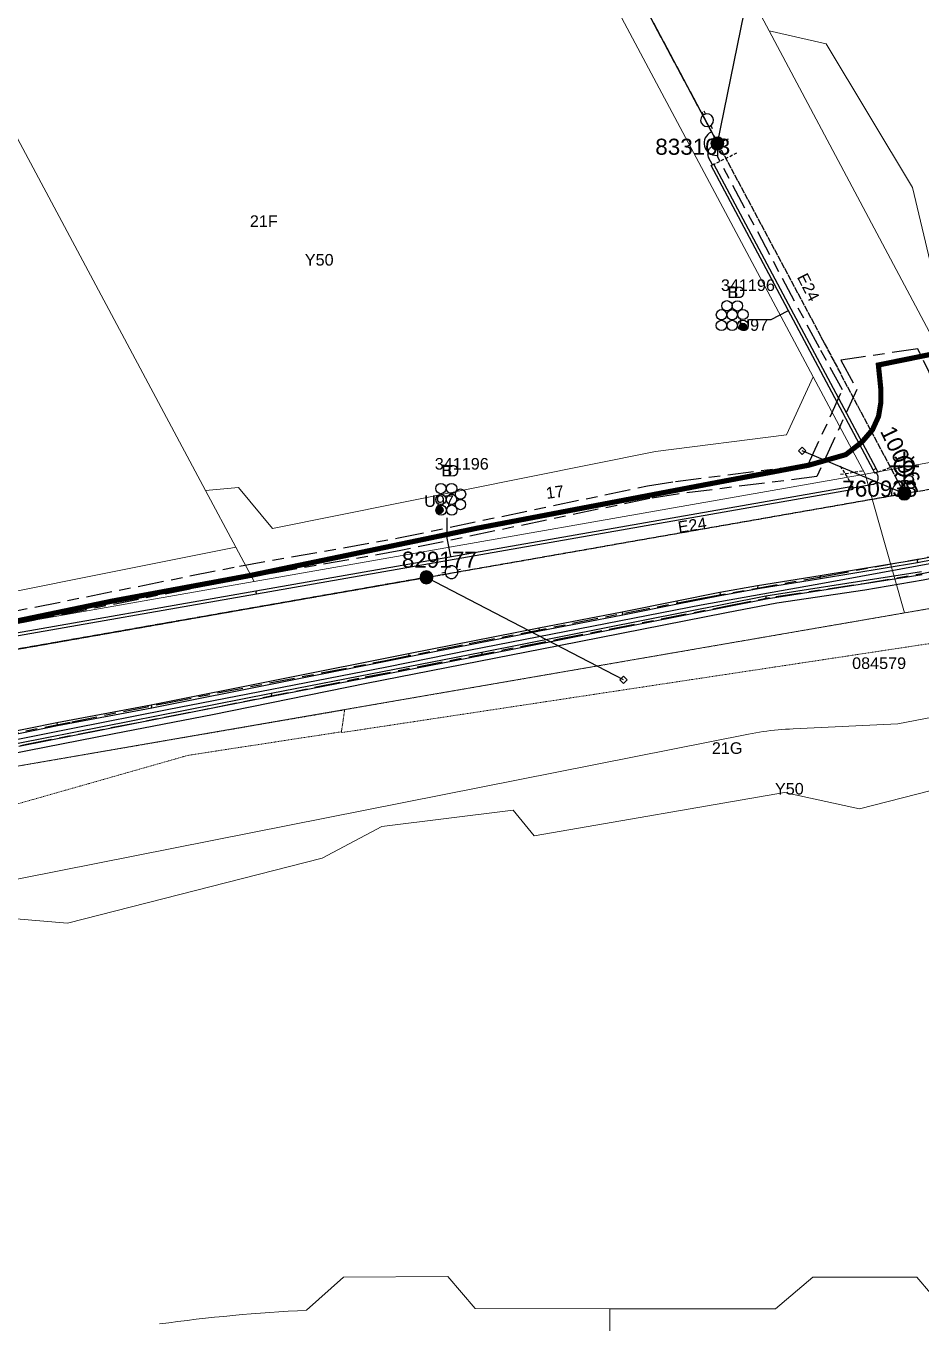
# Model space of a CAD drawing. Header units: metres. Extents: x 301589 to 305563, y 6268713 to 6270518.
# Drawn here: x 303727.4 to 303866.6, y 6269229.7 to 6269431.4 of the extents above; entities that cross this region are included whole.
import ezdxf
from ezdxf.enums import TextEntityAlignment as Align

# ---------------------------------------------------------------- set-up
doc = ezdxf.new("R2010")
doc.units = ezdxf.units.M
for name, pattern in [('Cable Exist OH', [1, 1, 0]), ('Cable Exist UG', [8.2, 4, -1.2, 1.8, -1.2]), ('DASHED', [0.75, 0.5, -0.25]), ('HIDDEN', [0.375, 0.25, -0.125]), ('HIDDEN2', [0.1875, 0.125, -0.0625])]:
    doc.linetypes.add(name, pattern=pattern)
doc.layers.get('0').update_dxf_attribs({"color": 6})
for name, color, linetype in [('_User Miscellaneous12', 7, 'Continuous'), ('Duct_SP_EXT', 7, 'Continuous'), ('Equip_SP_LV_EXT', 7, 'Continuous'), ('Equip_SP_SL_EXT', 7, 'Continuous'), ('Mains_HV_EXT', 1, 'Continuous'), ('Mains_LV_EXT', 5, 'Continuous'), ('Mains_SL_EXT', 3, 'Continuous'), ('Mains_TR_EXT', 6, 'Continuous'), ('Services_SP_EXT', 7, 'Continuous'), ('SupportsOH_SP_TR_HV_LV_SL_EXT', 7, 'Continuous'), ('Trench_SP_EXT', 7, 'Continuous')]:
    doc.layers.add(name, color=color, linetype=linetype)
for name, color, linetype, lineweight in [('Cadastre Land Parcels_SP_EXT', 7, 'Continuous', 5), ('Cadastre Other Property_SP_EXT', 9, 'HIDDEN', 5), ('Cadastre Roads_SP_EXT', 9, 'Continuous', 5)]:
    doc.layers.add(name, color=color, linetype=linetype, lineweight=lineweight)
doc.layers.add('UNKNOWN_FEATURES', color=1, linetype='DASHED', plot=False)
doc.styles.add('iecARIAL', font='arial.ttf', dxfattribs={"height": 2})
doc.styles.add('POLE_LABEL', font='arial.ttf')
doc.styles.get("Standard").update_dxf_attribs({"font": 'arial.ttf'})
doc.linetypes.add('Cable P UG', pattern='A,6,-0.5,["P",Standard,S=1.7,R=0,X=0.5,Y=-1],-2.9', length=9.4)

# ---------------------------------------------------------------- blocks, each defined once
blk = doc.blocks.new('DUCT_EXT')
blk.add_circle((0, 0.8), 0.8)
at = {"flags": 1}
blk.add_attdef('Z', (0, 0), '', height=0.2, dxfattribs=at)
at = {"flags": 9}
for tag, p in [('DUCT_CODE', (0, 0)), ('XSECT_TYPE', (0, -0.2)), ('STATE', (0, -0.6)), ('FB_REFERENCE', (0, -0.4)), ('NOTES', (0, -0.8))]:
    blk.add_attdef(tag, text='', height=0.2, dxfattribs=at).set_placement(p, align=Align.MIDDLE_LEFT)
blk = doc.blocks.new('LV_OH_LINKS_OPEN_EXT')
for p, q in [((-0.17, 4.97), (-0.17, 5.46)), ((0.17, 4.97), (0.17, 5.46)), ((-0.17, 3), (-0.17, 2.5)), ((0.17, 3), (0.17, 2.5))]:
    blk.add_line(p, q)
blk.add_lwpolyline([(0, 2.99, 1), (0, 4.98, 1)], format="xyb", close=True)
at = {"flags": 9}
for tag, p in [('ACTUAL_STATUS', (0, 0)), ('CONSTRUCTED_VOLTAGE', (0, -0.2)), ('OPERATING_VOLTAGE', (0, -0.6)), ('ORIENTATION', (0, -0.8)), ('OWNED_BY', (0, -1)), ('STATE', (0, -1.2)), ('SWITCH_TYPE', (0, -1.4)), ('NO_PHASES', (0, -0.4)), ('USAGE', (0, -1.6)), ('LEGEND', (0, -1.8)), ('NOTES', (0, -2))]:
    blk.add_attdef(tag, text='', height=0.2, dxfattribs=at).set_placement(p, align=Align.MIDDLE_LEFT)
at = {"flags": 1}
blk.add_attdef('Z', (0, 0), '', height=0.2, dxfattribs=at)
blk = doc.blocks.new('SL_LANTERN_EXT')
at = {"lineweight": 40}
for p, q in [((0, 1.97), (0, 6.47)), ((-2.25, 4.22), (2.25, 4.22)), ((-1.46, 5.68), (-1.06, 5.28)), ((1.46, 5.68), (1.06, 5.28)), ((-1.46, 2.76), (-1.06, 3.16)), ((0, 0), (0, 2.72)), ((1.46, 2.76), (1.06, 3.16))]:
    blk.add_line(p, q, dxfattribs=at)
blk.add_circle((0, 4.22), 1.5, dxfattribs=at)
at = {"style": 'iecARIAL', "flags": 8}
blk.add_attdef('ASSET_NUM', (1.5, 1.5), '', height=2.5, dxfattribs=at)
for tag, p, height, flags in [('OPERATING_VOLTAGE', (0.98, -1.65), 0.2, 9), ('ORIENTATION', (0.98, -1.85), 0.2, 9), ('OWNED_BY', (0.98, -2.05), 0.2, 9), ('CONSTRUCTED_VOLTAGE', (0.98, -0.65), 0.2, 9), ('CONTROL_TYPE', (0.98, -0.85), 0.2, 9), ('LANTERN_PURPOSE', (0.98, -1.05), 0.2, 9), ('LANTERN_TYPE', (0.98, -1.25), 0.2, 9), ('NO_PHASES', (0.98, -1.45), 0.2, 9), ('LNUMBER', (2.18, -3.25), 2.5, 8), ('STATE', (0.98, -2.25), 0.2, 9), ('USAGE', (0.98, -2.45), 0.2, 9), ('CEXIST', (0.98, -2.65), 0.2, 9), ('CNEW', (0.98, -2.85), 0.2, 9), ('CNUMBER', (0.98, -3.05), 0.2, 9), ('CREMOVE', (0.98, -3.25), 0.2, 9), ('CREPLACE', (0.98, -3.45), 0.2, 9), ('LKINGHEIGHT', (0.98, -3.65), 0.2, 9), ('LBRACKET', (0.98, -3.85), 0.2, 9), ('LBRACKETVOCAB', (0.98, -4.05), 0.2, 9), ('LCATEGORY', (0.98, -4.25), 0.2, 9), ('LCHARGE1', (0.98, -4.45), 0.2, 9), ('LCHARGE1PERCENT', (0.98, -4.65), 0.2, 9), ('LCHARGE2', (0.98, -4.85), 0.2, 9), ('LCHARGE2PERCENT', (0.98, -5.05), 0.2, 9), ('LCHARGE3', (0.98, -5.25), 0.2, 9), ('LCHARGE3PERCENT', (0.98, -5.45), 0.2, 9), ('LEXIST', (0.98, -5.65), 0.2, 9), ('LLAMP', (0.98, -5.85), 0.2, 9), ('LLAMPVOCAB', (0.98, -6.05), 0.2, 9), ('LMAST', (0.98, -6.25), 0.2, 9), ('LMASTVOCAB', (0.98, -6.45), 0.2, 9), ('LNEW', (0.98, -6.65), 0.2, 9), ('LANTNUMBER', (0.98, -6.85), 0.2, 9), ('LOUTREACH', (0.98, -7.25), 0.2, 9), ('LOUTREACHVOCAB', (0.98, -7.45), 0.2, 9), ('LRATECODE', (0.98, -7.65), 0.2, 9), ('LREMOVE', (0.98, -7.85), 0.2, 9), ('LREPLACE', (0.98, -8.05), 0.2, 9), ('LTYPE', (0.98, -8.25), 0.2, 9), ('STREETNAME', (0.98, -9.25), 0.2, 9), ('SUBURB', (0.98, -9.45), 0.2, 1), ('LTYPEVOCAB', (0.98, -8.45), 0.2, 9), ('LEGEND', (0.98, -8.65), 0.2, 9), ('LOCATION', (0.98, -8.85), 0.2, 9), ('NOTES', (0.98, -9.05), 0.2, 9)]:
    blk.add_attdef(tag, p, '', height=height, dxfattribs=dict(flags=flags))
blk = doc.blocks.new('CCP_EXT')
at = {"flags": 9}
for tag, p in [('STATE', (0, -1.8)), ('NOTES', (0, -2))]:
    blk.add_attdef(tag, text='', height=0.2, dxfattribs=at).set_placement(p, align=Align.MIDDLE_LEFT)
blk.add_wipeout([(0, 0.57), (0.57, 0), (0, -0.57), (-0.57, 0)])
blk.add_lwpolyline([(-0.57, 0), (0, 0.57), (0.57, 0), (0, -0.57), (-0.57, 0)])
at = {"flags": 1}
blk.add_attdef('Z', (0, 0), '', height=0.2, dxfattribs=at)
at = {"flags": 9}
for tag, p in [('CCP_TYPE', (0, 0)), ('CONSTRUCTED_VOLTAGE', (0, -0.2)), ('OPERATING_VOLTAGE', (0, -0.6)), ('ORIENTATION', (0, -0.8)), ('OWNED_BY', (0, -1)), ('NO_PHASES', (0, -0.4)), ('USAGE', (0, -1.2)), ('LEGEND', (0, -1.4)), ('LIFE_SUPPORT', (0, -1.6))]:
    blk.add_attdef(tag, text='', height=0.2, dxfattribs=at).set_placement(p, align=Align.MIDDLE_LEFT)
blk = doc.blocks.new('POLE_EXT')
blk.add_hatch(color=256).paths.add_polyline_path([(-1, 0, 1), (1, 0, 1)])
blk.add_lwpolyline([(-1, 0, 1), (1, 0, 1)], format="xyb", close=True)
for tag, height, flags, p in [('pNumber', 2.5, 8, (-17.84, 2.07)), ('OWNED_BY', 0.2, 9, (1.35, -0.4)), ('SPECIAL_USE', 0.2, 9, (1.35, -0.8)), ('STATE', 0.2, 9, (1.35, -1)), ('cLV', 0.2, 9, (1.35, -1.4)), ('hDepth', 0.2, 9, (1.35, -1.6)), ('hDia', 0.2, 9, (1.35, -1.8)), ('cHV', 0.2, 9, (1.35, -2)), ('PARENT', 0.2, 9, (1.35, -0.6)), ('USAGE', 0.2, 9, (1.35, -1.2)), ('cLinedev', 0.2, 9, (1.35, -3.4)), ('pExisting', 0.2, 9, (1.35, -3.8)), ('LBRACKET', 0.2, 9, (1.35, -2.2)), ('LExisting', 0.2, 9, (1.35, -2.4)), ('LANTNUMBER', 0.2, 9, (1.35, -2.6)), ('LOther', 0.2, 9, (1.35, -2.8)), ('LRemove', 0.2, 9, (1.35, -3)), ('LEGEND', 0.2, 9, (1.35, -3.2)), ('LOCATION', 0.2, 9, (1.35, -3.6)), ('PFNUMBER', 0.2, 9, (1.35, -4)), ('pFooting', 0.2, 9, (1.35, -4.4)), ('pNew', 0.2, 9, (1.35, -4.6)), ('pRelocate', 0.2, 9, (1.35, -5)), ('pRemove', 0.2, 9, (1.35, -5.2)), ('pReplace', 0.2, 9, (1.35, -5.4)), ('pStay', 0.2, 9, (1.35, -5.6)), ('pType', 0.2, 9, (1.35, -5.8)), ('cspan', 0.2, 9, (1.35, -6)), ('NEWPFNUMBER', 0.2, 9, (1.35, -4.2)), ('STREETNAME', 0.2, 9, (1.35, -6.2)), ('SUBURB', 0.2, 9, (1.35, -6.4)), ('OPERATED_BY', 0.2, 9, (1.36, -7.01)), ('NOTES', 0.2, 9, (1.35, -6.6)), ('MAINTAINED_BY', 0.2, 9, (1.36, -6.81))]:
    blk.add_attdef(tag, text='', height=height, dxfattribs=dict(flags=flags)).set_placement(p, align=Align.MIDDLE_LEFT)
at = {"style": 'POLE_LABEL'}
for tag, height, flags, p in [('ASSET_NUM', 2.5, 8, (2, 2)), ('STRUCTURE_PLANT_NUMBER', 0.2, 9, (1.35, 0.03)), ('STREET_CODE', 0.2, 9, (1.35, -0.2))]:
    blk.add_attdef(tag, text='', height=height, dxfattribs=dict(at, flags=flags)).set_placement(p, align=Align.MIDDLE_LEFT)
at = {"flags": 1}
blk.add_attdef('Z', (1.35, -7.33), '', height=0.2, dxfattribs=at)
blk = doc.blocks.new('CABLE_LARGE_EXT')
h = blk.add_hatch(color=256)
edge = h.paths.add_edge_path()
edge.add_arc((0, 0.55), 0.55, 0, 360)
blk.add_circle((0, 0.55), 0.55)
at = {"flags": 1}
blk.add_attdef('Z', (0, 0), '', height=0.2, dxfattribs=at)
at = {"flags": 9}
for tag, p in [('COND_CODE', (0, 0)), ('STATE', (0, -0.4)), ('XSECT_SIZE', (0, -0.6)), ('FB_REFERENCE', (0, -0.2)), ('NOTES', (0, -0.8))]:
    blk.add_attdef(tag, text='', height=0.2, dxfattribs=at).set_placement(p, align=Align.MIDDLE_LEFT)

msp = doc.modelspace()

# ---------------------------------------------------------------- linework, layer by layer
at = {"layer": '_User Miscellaneous12'}
for p, q in [((303833.946, 6269409.675), (303834.158, 6269409.787)), ((303834.37, 6269409.9), (303834.158, 6269409.787)), ((303859.158, 6269362.379), (303859.374, 6269362.484)), ((303859.422, 6269361.836), (303859.158, 6269362.379)), ((303859.158, 6269362.379), (303859.16, 6269362.375)), ((303859.16, 6269362.375), (303859.374, 6269362.484)), ((303859.588, 6269362.593), (303859.374, 6269362.484)), ((303859.59, 6269362.588), (303859.374, 6269362.484)), ((303859.422, 6269361.836), (303859.637, 6269361.941)), ((303859.59, 6269362.588), (303859.588, 6269362.593)), ((303859.853, 6269362.046), (303859.59, 6269362.588)), ((303859.853, 6269362.046), (303859.637, 6269361.941)), ((303763.198, 6269343.575), (303855.663, 6269359.813)), ((303763.281, 6269343.102), (303855.751, 6269359.341)), ((303855.663, 6269359.813), (303855.906, 6269359.861)), ((303855.663, 6269359.813), (303855.707, 6269359.577)), ((303855.751, 6269359.341), (303855.707, 6269359.577)), ((303855.751, 6269359.341), (303855.998, 6269359.389)), ((303855.906, 6269359.861), (303855.952, 6269359.625)), ((303855.998, 6269359.389), (303855.952, 6269359.625)), ((303873.192, 6269349.801), (303865.969, 6269348.385)), ((303873.286, 6269349.33), (303866.054, 6269347.912)), ((303865.969, 6269348.385), (303850.882, 6269345.906)), ((303866.054, 6269347.912), (303850.959, 6269345.432)), ((303865.969, 6269348.385), (303866.012, 6269348.149)), ((303866.054, 6269347.912), (303866.012, 6269348.149)), ((303850.882, 6269345.906), (303841.173, 6269344.347)), ((303850.959, 6269345.432), (303841.254, 6269343.873)), ((303866.661, 6269346.543), (303842.429, 6269342.717)), ((303866.744, 6269346.07), (303842.513, 6269342.244)), ((303850.882, 6269345.906), (303850.921, 6269345.669)), ((303850.959, 6269345.432), (303850.921, 6269345.669)), ((303650.772, 6269323.853), (303763.198, 6269343.575)), ((303650.855, 6269323.38), (303763.281, 6269343.102)), ((303763.198, 6269343.575), (303763.24, 6269343.339)), ((303763.281, 6269343.102), (303763.24, 6269343.339)), ((303842.429, 6269342.717), (303798.284, 6269334.001)), ((303835.288, 6269343.283), (303828.626, 6269341.936)), ((303835.378, 6269342.812), (303828.72, 6269341.466)), ((303841.173, 6269344.347), (303835.288, 6269343.283)), ((303835.288, 6269343.283), (303835.333, 6269343.047)), ((303835.378, 6269342.812), (303835.333, 6269343.047)), ((303841.254, 6269343.873), (303835.378, 6269342.812)), ((303841.173, 6269344.347), (303841.214, 6269344.11)), ((303841.254, 6269343.873), (303841.214, 6269344.11)), ((303842.429, 6269342.717), (303842.471, 6269342.48)), ((303842.513, 6269342.244), (303798.377, 6269333.53)), ((303828.626, 6269341.936), (303820.125, 6269340.236)), ((303828.72, 6269341.466), (303820.217, 6269339.765)), ((303828.626, 6269341.936), (303828.673, 6269341.701)), ((303828.72, 6269341.466), (303828.673, 6269341.701)), ((303842.513, 6269342.244), (303842.471, 6269342.48)), ((303820.125, 6269340.236), (303807.159, 6269337.756)), ((303820.217, 6269339.765), (303807.25, 6269337.285)), ((303820.125, 6269340.236), (303820.171, 6269340.001)), ((303820.217, 6269339.765), (303820.171, 6269340.001)), ((303807.159, 6269337.756), (303786.895, 6269333.789)), ((303807.25, 6269337.285), (303786.988, 6269333.318)), ((303807.159, 6269337.756), (303807.205, 6269337.521)), ((303807.25, 6269337.285), (303807.205, 6269337.521)), ((303786.895, 6269333.789), (303746.935, 6269325.782)), ((303786.988, 6269333.318), (303747.027, 6269325.311)), ((303798.284, 6269334.001), (303765.551, 6269327.625)), ((303798.377, 6269333.53), (303765.643, 6269327.154)), ((303786.895, 6269333.789), (303786.941, 6269333.553)), ((303786.988, 6269333.318), (303786.941, 6269333.553)), ((303798.284, 6269334.001), (303798.331, 6269333.766)), ((303798.377, 6269333.53), (303798.331, 6269333.766)), ((303765.551, 6269327.625), (303726.227, 6269319.831)), ((303765.643, 6269327.154), (303726.322, 6269319.36)), ((303765.551, 6269327.625), (303765.597, 6269327.389)), ((303765.643, 6269327.154), (303765.597, 6269327.389)), ((303746.935, 6269325.782), (303732.268, 6269323.019)), ((303747.027, 6269325.311), (303732.36, 6269322.548)), ((303746.935, 6269325.782), (303746.981, 6269325.547)), ((303747.027, 6269325.311), (303746.981, 6269325.547)), ((303732.268, 6269323.019), (303696.342, 6269315.791)), ((303732.36, 6269322.548), (303696.443, 6269315.322)), ((303732.268, 6269323.019), (303732.314, 6269322.784)), ((303732.36, 6269322.548), (303732.314, 6269322.784))]:
    msp.add_line(p, q, dxfattribs=at)
at = {"layer": 'Cadastre Land Parcels_SP_EXT', "linetype": 'Continuous'}
for points in [[(303972.248, 6269395.22), (303969.214, 6269400.962), (303941.511, 6269453.401), (303884.7, 6269560.94), (303797.871, 6269515.445), (303838.04, 6269439.918), (303842.974, 6269430.64), (303851.809, 6269428.596), (303865.256, 6269406.256), (303867.997, 6269394.704), (303876.848, 6269380.177), (303880.245, 6269379.963), (303915.018, 6269390.134), (303918.334, 6269382.81), (303936.491, 6269388.201), (303972.248, 6269395.22)], [(303825.298, 6269365.231), (303845.664, 6269367.798), (303849.804, 6269376.824), (303757.687, 6269549.627), (303676.484, 6269506.689), (303707.407, 6269448.863), (303755.375, 6269359.17), (303760.47, 6269359.632), (303765.768, 6269353.254), (303825.298, 6269365.231)], [(303760.083, 6269350.365), (303755.375, 6269359.17), (303707.407, 6269448.863), (303676.484, 6269506.689), (303579.812, 6269455.527), (303584.72, 6269446.485), (303647.248, 6269331.316), (303648.996, 6269328.098), (303760.083, 6269350.365)], [(303876.848, 6269380.177), (303867.997, 6269394.704), (303865.256, 6269406.256), (303851.809, 6269428.596), (303842.974, 6269430.64), (303877.722, 6269365.305), (303943.754, 6269376.165), (303979.357, 6269381.764), (303972.248, 6269395.22), (303936.491, 6269388.201), (303918.334, 6269382.81), (303915.018, 6269390.134), (303880.245, 6269379.963), (303876.848, 6269380.177)], [(303857.874, 6269361.684), (303849.804, 6269376.824), (303845.664, 6269367.798), (303825.298, 6269365.231), (303765.768, 6269353.254), (303760.47, 6269359.632), (303755.375, 6269359.17), (303760.083, 6269350.365), (303762.946, 6269345.013), (303857.874, 6269361.684)], [(303762.946, 6269345.013), (303760.083, 6269350.365), (303648.996, 6269328.098), (303650.52, 6269325.291), (303762.946, 6269345.013)]]:
    msp.add_lwpolyline(points, close=True, dxfattribs=at)
for points in [[(303886.34, 6269344.006), (303864.027, 6269340.151), (303776.982, 6269325.11), (303595.061, 6269293.627)], [(303871.03, 6269324.415), (303862.98, 6269322.907), (303846.692, 6269322.094), (303846.109, 6269322.069), (303845.527, 6269322.034), (303844.945, 6269321.992), (303844.364, 6269321.943), (303843.783, 6269321.886), (303843.204, 6269321.822), (303842.626, 6269321.75), (303842.048, 6269321.669), (303841.471, 6269321.583), (303840.896, 6269321.487), (303840.321, 6269321.384), (303839.748, 6269321.275), (303696.776, 6269292.917)], [(303696.776, 6269292.917), (303839.748, 6269321.275), (303840.321, 6269321.384), (303840.896, 6269321.487), (303841.471, 6269321.583), (303842.048, 6269321.669), (303842.626, 6269321.75), (303843.204, 6269321.822), (303843.783, 6269321.886), (303844.364, 6269321.943), (303844.945, 6269321.992), (303845.527, 6269322.034), (303846.109, 6269322.069), (303846.692, 6269322.094), (303862.98, 6269322.907), (303871.03, 6269324.415)], [(303714.237, 6269293.555), (303733.879, 6269291.907), (303773.492, 6269302.016), (303782.778, 6269306.932), (303803.171, 6269309.448), (303806.425, 6269305.464), (303845.37, 6269312.194), (303857.005, 6269309.661), (303881.302, 6269315.881)], [(303881.302, 6269315.881), (303857.005, 6269309.661), (303845.37, 6269312.194), (303806.425, 6269305.464), (303803.171, 6269309.448), (303782.778, 6269306.932), (303773.492, 6269302.016), (303733.879, 6269291.907), (303714.237, 6269293.555)], [(303818.202, 6269215.92), (303818.224, 6269231.938), (303818.224, 6269231.938), (303797.294, 6269231.967), (303793.038, 6269236.924), (303776.819, 6269236.83), (303771.067, 6269231.691), (303769.634, 6269231.619), (303768.202, 6269231.538), (303766.77, 6269231.45), (303765.339, 6269231.353), (303763.908, 6269231.249), (303762.478, 6269231.136), (303761.049, 6269231.016), (303759.621, 6269230.888), (303758.193, 6269230.752), (303756.766, 6269230.607), (303755.339, 6269230.456), (303753.913, 6269230.295), (303752.489, 6269230.127), (303751.066, 6269229.951), (303749.643, 6269229.767), (303748.221, 6269229.577)], [(303748.221, 6269229.577), (303749.643, 6269229.767), (303751.066, 6269229.951), (303752.489, 6269230.127), (303753.913, 6269230.295), (303755.339, 6269230.456), (303756.766, 6269230.607), (303758.193, 6269230.752), (303759.621, 6269230.888), (303761.049, 6269231.016), (303762.478, 6269231.136), (303763.908, 6269231.249), (303765.339, 6269231.353), (303766.77, 6269231.45), (303768.202, 6269231.538), (303769.634, 6269231.619), (303771.067, 6269231.691), (303776.819, 6269236.83), (303793.038, 6269236.924), (303797.294, 6269231.967), (303818.224, 6269231.938), (303843.979, 6269231.904), (303849.738, 6269236.846), (303865.937, 6269236.825), (303870.191, 6269231.867)], [(303910.353, 6269107.126), (303930.075, 6269236.683), (303921.896, 6269236.749), (303916.132, 6269231.805), (303870.191, 6269231.867), (303865.937, 6269236.825), (303865.937, 6269236.825), (303849.738, 6269236.846), (303843.979, 6269231.904), (303818.224, 6269231.938), (303818.202, 6269215.92)]]:
    msp.add_lwpolyline(points, dxfattribs=at)
at = {"layer": 'Cadastre Other Property_SP_EXT', "linetype": 'HIDDEN2'}
msp.add_lwpolyline([(303595.023, 6269293.707), (303591.83, 6269272.17), (303752.641, 6269317.984), (303776.489, 6269321.646), (303776.982, 6269325.059), (303595.023, 6269293.707)], close=True, dxfattribs=at)
at = {"layer": 'Duct_SP_EXT'}
for p, q in [((303833.946, 6269409.675), (303834.158, 6269409.787)), ((303834.37, 6269409.9), (303834.158, 6269409.787)), ((303859.158, 6269362.379), (303859.374, 6269362.484)), ((303859.422, 6269361.836), (303859.158, 6269362.379)), ((303859.158, 6269362.379), (303859.16, 6269362.375)), ((303859.16, 6269362.375), (303859.374, 6269362.484)), ((303859.588, 6269362.593), (303859.374, 6269362.484)), ((303859.59, 6269362.588), (303859.374, 6269362.484)), ((303859.422, 6269361.836), (303859.637, 6269361.941)), ((303859.59, 6269362.588), (303859.588, 6269362.593)), ((303859.853, 6269362.046), (303859.59, 6269362.588)), ((303859.853, 6269362.046), (303859.637, 6269361.941)), ((303763.198, 6269343.575), (303855.663, 6269359.813)), ((303763.281, 6269343.102), (303855.751, 6269359.341)), ((303855.663, 6269359.813), (303855.906, 6269359.861)), ((303855.663, 6269359.813), (303855.707, 6269359.577)), ((303855.751, 6269359.341), (303855.707, 6269359.577)), ((303855.751, 6269359.341), (303855.998, 6269359.389)), ((303855.906, 6269359.861), (303855.952, 6269359.625)), ((303855.998, 6269359.389), (303855.952, 6269359.625)), ((303873.192, 6269349.801), (303865.969, 6269348.385)), ((303873.286, 6269349.33), (303866.054, 6269347.912)), ((303865.969, 6269348.385), (303850.882, 6269345.906)), ((303866.054, 6269347.912), (303850.959, 6269345.432)), ((303865.969, 6269348.385), (303866.012, 6269348.149)), ((303866.054, 6269347.912), (303866.012, 6269348.149)), ((303850.882, 6269345.906), (303841.173, 6269344.347)), ((303850.959, 6269345.432), (303841.254, 6269343.873)), ((303866.661, 6269346.543), (303842.429, 6269342.717)), ((303866.744, 6269346.07), (303842.513, 6269342.244)), ((303850.882, 6269345.906), (303850.921, 6269345.669)), ((303850.959, 6269345.432), (303850.921, 6269345.669)), ((303650.772, 6269323.853), (303763.198, 6269343.575)), ((303650.855, 6269323.38), (303763.281, 6269343.102)), ((303763.198, 6269343.575), (303763.24, 6269343.339)), ((303763.281, 6269343.102), (303763.24, 6269343.339)), ((303842.429, 6269342.717), (303798.284, 6269334.001)), ((303835.288, 6269343.283), (303828.626, 6269341.936)), ((303835.378, 6269342.812), (303828.72, 6269341.466)), ((303841.173, 6269344.347), (303835.288, 6269343.283)), ((303835.288, 6269343.283), (303835.333, 6269343.047)), ((303835.378, 6269342.812), (303835.333, 6269343.047)), ((303841.254, 6269343.873), (303835.378, 6269342.812)), ((303841.173, 6269344.347), (303841.214, 6269344.11)), ((303841.254, 6269343.873), (303841.214, 6269344.11)), ((303842.429, 6269342.717), (303842.471, 6269342.48)), ((303842.513, 6269342.244), (303798.377, 6269333.53)), ((303828.626, 6269341.936), (303820.125, 6269340.236)), ((303828.72, 6269341.466), (303820.217, 6269339.765)), ((303828.626, 6269341.936), (303828.673, 6269341.701)), ((303828.72, 6269341.466), (303828.673, 6269341.701)), ((303842.513, 6269342.244), (303842.471, 6269342.48)), ((303820.125, 6269340.236), (303807.159, 6269337.756)), ((303820.217, 6269339.765), (303807.25, 6269337.285)), ((303820.125, 6269340.236), (303820.171, 6269340.001)), ((303820.217, 6269339.765), (303820.171, 6269340.001)), ((303807.159, 6269337.756), (303786.895, 6269333.789)), ((303807.25, 6269337.285), (303786.988, 6269333.318)), ((303807.159, 6269337.756), (303807.205, 6269337.521)), ((303807.25, 6269337.285), (303807.205, 6269337.521)), ((303786.895, 6269333.789), (303746.935, 6269325.782)), ((303786.988, 6269333.318), (303747.027, 6269325.311)), ((303798.284, 6269334.001), (303765.551, 6269327.625)), ((303798.377, 6269333.53), (303765.643, 6269327.154)), ((303786.895, 6269333.789), (303786.941, 6269333.553)), ((303786.988, 6269333.318), (303786.941, 6269333.553)), ((303798.284, 6269334.001), (303798.331, 6269333.766)), ((303798.377, 6269333.53), (303798.331, 6269333.766)), ((303765.551, 6269327.625), (303726.227, 6269319.831)), ((303765.643, 6269327.154), (303726.322, 6269319.36)), ((303765.551, 6269327.625), (303765.597, 6269327.389)), ((303765.643, 6269327.154), (303765.597, 6269327.389)), ((303746.935, 6269325.782), (303732.268, 6269323.019)), ((303747.027, 6269325.311), (303732.36, 6269322.548)), ((303746.935, 6269325.782), (303746.981, 6269325.547)), ((303747.027, 6269325.311), (303746.981, 6269325.547)), ((303732.268, 6269323.019), (303696.342, 6269315.791)), ((303732.36, 6269322.548), (303696.443, 6269315.322)), ((303732.268, 6269323.019), (303732.314, 6269322.784)), ((303732.36, 6269322.548), (303732.314, 6269322.784))]:
    msp.add_line(p, q, dxfattribs=at)
for points in [[(303839.832, 6269385.733), (303843.304, 6269385.733), (303845.889, 6269387.111)], [(303792.857, 6269354.915), (303792.857, 6269351.758), (303793.455, 6269348.879)]]:
    msp.add_lwpolyline(points, dxfattribs=at)
at = {"layer": 'Mains_HV_EXT', "linetype": 'Cable Exist OH'}
for points in [[(303834.988, 6269413.119), (303810.006, 6269459.978)], [(303863.998, 6269358.705), (303949.885, 6269373.088)]]:
    msp.add_lwpolyline(points, dxfattribs=at)
at = {"layer": 'Mains_HV_EXT', "linetype": 'Continuous'}
for points in [[(303833.956, 6269414.899, 0.8167891), (303834.837, 6269411.272)], [(303866.039, 6269359.047, 0.9815452), (303862.006, 6269358.355)]]:
    msp.add_lwpolyline(points, format="xyb", dxfattribs=at)
at = {"layer": 'Mains_LV_EXT', "linetype": 'Cable Exist OH'}
for points in [[(303809.991, 6269460.019), (303834.989, 6269413.126)], [(303863.998, 6269358.705), (303949.885, 6269373.088)], [(303789.7, 6269345.658), (303863.998, 6269358.705)], [(303789.7, 6269345.658), (303708.688, 6269331.441)]]:
    msp.add_lwpolyline(points, dxfattribs=at)
at = {"layer": 'Mains_LV_EXT', "linetype": 'Continuous'}
msp.add_lwpolyline([(303865.971, 6269359.036, 0.4551877), (303863.057, 6269360.47)], format="xyb", dxfattribs=at)
at = {"layer": 'Mains_SL_EXT', "linetype": 'Cable Exist OH'}
for points in [[(303863.998, 6269358.705), (303949.885, 6269373.088), (304039.466, 6269386.006)], [(303708.688, 6269331.441), (303789.7, 6269345.658), (303863.998, 6269358.705)]]:
    msp.add_lwpolyline(points, dxfattribs=at)
at = {"layer": 'Services_SP_EXT'}
msp.add_lwpolyline([(303834.922, 6269413.119), (303840.633, 6269441.108)], dxfattribs=at)
at = {"layer": 'Trench_SP_EXT', "linetype": 'Cable Exist UG'}
for points in [[(303834.158, 6269409.787), (303833.55, 6269410.964), (303833.55, 6269410.964, -0.4062171), (303834.049, 6269412.608), (303834.049, 6269412.608), (303834.989, 6269413.126)], [(303855.975, 6269359.587), (303859.107, 6269360.141), (303859.107, 6269360.141, 0.511025), (303859.817, 6269361.608), (303859.817, 6269361.608), (303859.637, 6269361.941)]]:
    msp.add_lwpolyline(points, format="xyb", dxfattribs=at)
at = {"layer": 'UNKNOWN_FEATURES'}
for points in [[(303834.922, 6269413.119), (303836.626, 6269413.862)], [(303834.158, 6269409.787), (303837.941, 6269411.67)], [(303854.021, 6269362.974), (303855.933, 6269359.886), (303856.013, 6269359.308)], [(303859.919, 6269362.057), (303862.608, 6269363.054)], [(303854.058, 6269361.683), (303857.5, 6269362.248)]]:
    msp.add_lwpolyline(points, dxfattribs=at)

# ---------------------------------------------------------------- block references
at = {"layer": 'Duct_SP_EXT'}
for name, p, rotation in [('DUCT_EXT', (303835.552, 6269385.701), 0.01517102426417696), ('DUCT_EXT', (303836.409, 6269387.091), 0.01517102426417696), ('DUCT_EXT', (303837.234, 6269385.693), 0.01517102426417696), ('DUCT_EXT', (303838.034, 6269387.075), 0.01517102426417696), ('DUCT_EXT', (303838.9, 6269385.735), 0.01517102426417696), ('DUCT_EXT', (303835.544, 6269384.035), 0.01517102426417696), ('DUCT_EXT', (303837.235, 6269384.035), 0.01517102426417696), ('DUCT_EXT', (303838.901, 6269384.061), 0.01517102426417696), ('CABLE_LARGE_EXT', (303838.901, 6269384.061), 359.934973383492), ('DUCT_EXT', (303791.146, 6269359.47), 270.0475878479008), ('DUCT_EXT', (303792.812, 6269359.464), 270.0475878479008), ('DUCT_EXT', (303794.203, 6269358.607), 270.0475878479008), ('DUCT_EXT', (303791.148, 6269357.779), 270.0475878479008), ('DUCT_EXT', (303791.174, 6269356.113), 270.0475878479008), ('DUCT_EXT', (303792.805, 6269357.781), 270.0475878479008), ('DUCT_EXT', (303792.848, 6269356.115), 270.0475878479008), ('DUCT_EXT', (303794.187, 6269356.982), 270.0475878479008), ('CABLE_LARGE_EXT', (303791.174, 6269356.113), 269.9673900137666)]:
    msp.add_blockref(name, p, dxfattribs=dict(at, rotation=rotation))
at = {"layer": 'Equip_SP_LV_EXT'}
for p, rotation in [((303834.989, 6269413.126), 24.77650104440946), ((303789.7, 6269345.658), 281.7597073651037)]:
    msp.add_blockref('LV_OH_LINKS_OPEN_EXT', p, dxfattribs=dict(at, rotation=rotation))
at = {"layer": 'Equip_SP_SL_EXT'}
ref = msp.add_blockref('SL_LANTERN_EXT', (303863.998, 6269358.705), dxfattribs=at)
ref.add_attrib('ASSET_NUM', '10096', dxfattribs={"layer": '0', "height": 2.5, "rotation": 295.68707, "style": 'iecARIAL'}).set_placement((303865.498, 6269360.205), align=Align.MIDDLE_RIGHT)
at = {"layer": 'SupportsOH_SP_TR_HV_LV_SL_EXT'}
ref = msp.add_blockref('POLE_EXT', (303834.922, 6269413.119), dxfattribs=at)
ref.add_attrib('ASSET_NUM', '833103', dxfattribs={"layer": '0', "height": 2.5, "style": 'POLE_LABEL'}).set_placement((303836.922, 6269413.869), align=Align.TOP_RIGHT)
ref = msp.add_blockref('POLE_EXT', (303863.998, 6269358.705), dxfattribs=at)
ref.add_attrib('ASSET_NUM', '760938', dxfattribs={"layer": '0', "height": 2.5, "rotation": 359.99618, "style": 'POLE_LABEL'}).set_placement((303865.998, 6269359.455), align=Align.MIDDLE_RIGHT)
ref = msp.add_blockref('POLE_EXT', (303789.7, 6269345.658), dxfattribs=at)
ref.add_attrib('ASSET_NUM', '829177', dxfattribs={"layer": '0', "height": 2.5, "style": 'POLE_LABEL'}).set_placement((303791.7, 6269346.408), align=Align.BOTTOM_CENTER)

# ---------------------------------------------------------------- texts
at = {"layer": 'Cadastre Other Property_SP_EXT'}
msp.add_text('084579', height=1.8, dxfattribs=at).set_placement((303855.868, 6269331.41))
at = {"layer": 'Defpoints'}
msp.add_text('17', height=1.8, rotation=7.36087, dxfattribs=at).set_placement((303808.39, 6269357.853))
at = {"layer": 'Duct_SP_EXT'}
for s, p in [('341196', (303835.475, 6269390.191)), ('B', (303836.495, 6269389.102)), ('D', (303837.433, 6269389.085)), ('U97', (303838.193, 6269384)), ('341196', (303790.992, 6269362.415)), ('B', (303792.03, 6269361.36)), ('D', (303792.968, 6269361.343)), ('U97', (303789.355, 6269356.617))]:
    msp.add_text(s, height=1.8, dxfattribs=at).set_placement(p)
at = {"layer": 'Mains_LV_EXT'}
for rotation, p in [(296.92522, (303847.257, 6269392.361)), (8.85313, (303828.94, 6269352.548))]:
    msp.add_text('E24', height=1.8, rotation=rotation, dxfattribs=at).set_placement(p)
at = {"layer": 'Mains_TR_EXT'}
for s, p in [('21F', (303762.253, 6269400.15)), ('21G', (303834.067, 6269318.213))]:
    msp.add_text(s, height=1.8, dxfattribs=at).set_placement(p)
for rotation, p in [(0.0234, (303770.795, 6269394.14)), (0.04124, (303843.874, 6269311.886))]:
    msp.add_text('Y50', height=1.8, rotation=rotation, dxfattribs=at).set_placement(p)

# ---------------------------------------------------------------- next in the draw order: block references
at = {"layer": 'Services_SP_EXT'}
for p in [(303848.09, 6269365.351), (303820.327, 6269329.7)]:
    msp.add_blockref('CCP_EXT', p, dxfattribs=at)

# ---------------------------------------------------------------- next in the draw order: block references
for p in [(303848.09, 6269365.351), (303820.327, 6269329.7)]:
    msp.add_blockref('CCP_EXT', p, dxfattribs=at)

# ---------------------------------------------------------------- next in the draw order: linework, layer by layer
at = {"layer": '_User Miscellaneous12'}
for p, q in [((303859.16, 6269362.375), (303833.946, 6269409.675)), ((303859.588, 6269362.593), (303834.37, 6269409.9))]:
    msp.add_line(p, q, dxfattribs=at)
at = {"layer": '_User Miscellaneous12', "const_width": 0.8}
msp.add_lwpolyline([(303720.218, 6269337.668), (303740.818, 6269341.963), (303762.431, 6269345.975), (303797.537, 6269353.297), (303835.475, 6269360.533), (303849.124, 6269363.099), (303854.885, 6269364.744), (303857.416, 6269366.726), (303859.039, 6269368.621), (303859.973, 6269370.682), (303860.323, 6269372.782), (303860.323, 6269374.998), (303859.95, 6269378.68), (303875.722, 6269381.881)], dxfattribs=at)
at = {"layer": 'Cadastre Other Property_SP_EXT', "linetype": 'HIDDEN2'}
msp.add_lwpolyline([(303948.041, 6269354.655), (303776.986, 6269325.089), (303776.47, 6269321.515), (303946.922, 6269347.329), (303948.041, 6269354.655)], close=True, dxfattribs=at)
at = {"layer": 'Cadastre Roads_SP_EXT', "linetype": 'Continuous'}
for points in [[(303866.161, 6269363.195), (303877.722, 6269365.305), (303842.974, 6269430.64), (303838.04, 6269439.918), (303797.871, 6269515.445), (303752.963, 6269599.886), (303706.071, 6269688.096), (303701.84, 6269696.055), (303684.936, 6269686.035), (303713.943, 6269631.646), (303757.687, 6269549.627), (303849.804, 6269376.824), (303857.874, 6269361.684), (303866.161, 6269363.195)], [(303864.027, 6269340.151), (303860.908, 6269351.066), (303857.874, 6269361.684), (303762.946, 6269345.013), (303650.52, 6269325.291), (303544.645, 6269306.716), (303533.372, 6269304.717), (303458.214, 6269252.122), (303464.005, 6269244.762), (303470.687, 6269236.269), (303503.638, 6269258.066), (303546.381, 6269280.561), (303595.062, 6269293.627), (303776.982, 6269325.11), (303864.027, 6269340.151)]]:
    msp.add_lwpolyline(points, close=True, dxfattribs=at)
at = {"layer": 'Duct_SP_EXT'}
for p, q in [((303859.16, 6269362.375), (303833.946, 6269409.675)), ((303859.588, 6269362.593), (303834.37, 6269409.9))]:
    msp.add_line(p, q, dxfattribs=at)
at = {"layer": 'Mains_HV_EXT', "linetype": 'Cable Exist UG'}
for points in [[(303570.363, 6269298.75), (303601.216, 6269310.04), (303618.359, 6269315.191), (303636.147, 6269319.726), (303650.981, 6269323.747), (303650.981, 6269323.747), (303667.417, 6269328.201), (303689.91, 6269333.239), (303698.81, 6269335.023), (303701.757, 6269335.614), (303704.698, 6269336.204), (303704.698, 6269336.204), (303760.661, 6269347.422), (303785.349, 6269351.784), (303824.062, 6269359.883), (303828.426, 6269360.586), (303828.426, 6269360.586), (303849.049, 6269363.185), (303854.376, 6269374.799), (303850.785, 6269381.36), (303850.785, 6269381.36), (303834.976, 6269411.017), (303834.922, 6269413.119)], [(304002.801, 6269394.697), (303975.806, 6269389.409), (303975.806, 6269389.409), (303954.309, 6269388.641), (303950.637, 6269387.966), (303947.05, 6269387.217), (303937.208, 6269385.285), (303919.169, 6269379.928), (303892.603, 6269373.205), (303881.706, 6269371.143), (303874.708, 6269371.956), (303868.741, 6269375.769), (303866.064, 6269381.197), (303866.064, 6269381.197), (303854.09, 6269379.429), (303856.612, 6269374.878), (303850.404, 6269361.34), (303828.71, 6269358.606), (303824.426, 6269357.916), (303785.728, 6269349.82), (303761.032, 6269345.456), (303705.091, 6269334.243)]]:
    msp.add_lwpolyline(points, dxfattribs=at)
at = {"layer": 'Mains_HV_EXT', "linetype": 'Cable P UG'}
for points in [[(303566.531, 6269274.557), (303591.996, 6269284.282), (303601.424, 6269287.706), (303632.473, 6269297.946), (303647.721, 6269302.591), (303673.449, 6269309.352), (303696.922, 6269314.751), (303706.451, 6269316.581), (303734.754, 6269322.223), (303749.372, 6269325.137), (303783.55, 6269331.766), (303796.526, 6269334.399), (303832.383, 6269341.401), (303851.558, 6269344.832), (303895.347, 6269352.866), (303907.797, 6269354.463), (303913.144, 6269355.362), (303943.478, 6269361.429), (303954.806, 6269363.639), (303995.235, 6269371.583), (304033.12, 6269379.01)], [(303710.722, 6269315.377), (303727.706, 6269318.737), (303741.15, 6269321.364), (303756.431, 6269324.359), (303780.388, 6269329.187), (303810.27, 6269335.054), (303836.365, 6269340.187), (303844.164, 6269341.711), (303857.841, 6269343.725), (303866.911, 6269345.258), (303879.15, 6269347.705), (303887.21, 6269349.354), (303893.468, 6269350.508), (303904.519, 6269351.913), (303913.11, 6269353.324), (303946.063, 6269359.927), (303961.769, 6269362.921), (303983.713, 6269367.322), (303992.327, 6269369.033), (304014.207, 6269373.311)]]:
    msp.add_lwpolyline(points, dxfattribs=at)
at = {"layer": 'Mains_HV_EXT', "linetype": 'Cable Exist OH'}
msp.add_lwpolyline([(303628.993, 6269317.461), (303863.998, 6269358.705)], dxfattribs=at)
at = {"layer": 'Mains_LV_EXT', "linetype": 'Cable Exist OH'}
msp.add_lwpolyline([(303834.989, 6269413.126), (303863.998, 6269358.705)], dxfattribs=at)
at = {"layer": 'Mains_TR_EXT', "linetype": 'Cable Exist UG'}
for points in [[(303566.168, 6269275.488), (303591.647, 6269285.22), (303601.096, 6269288.651), (303632.17, 6269298.899), (303647.449, 6269303.554), (303673.21, 6269310.323), (303696.715, 6269315.729), (303706.258, 6269317.563), (303734.559, 6269323.204), (303749.179, 6269326.118), (303783.355, 6269332.747), (303796.33, 6269335.379), (303832.199, 6269342.384), (303851.379, 6269345.816), (303895.193, 6269353.854), (303907.651, 6269355.453), (303912.963, 6269356.346), (303943.284, 6269362.41), (303954.614, 6269364.62), (303995.043, 6269372.565), (304032.933, 6269379.992)], [(303710.524, 6269316.357), (303727.513, 6269319.718), (303740.958, 6269322.346), (303756.236, 6269325.34), (303780.193, 6269330.168), (303810.077, 6269336.035), (303836.173, 6269341.169), (303843.995, 6269342.696), (303857.685, 6269344.713), (303866.729, 6269346.241), (303878.952, 6269348.686), (303887.019, 6269350.336), (303893.314, 6269351.497), (303904.375, 6269352.902), (303912.931, 6269354.308), (303945.871, 6269360.908), (303961.577, 6269363.903), (303983.517, 6269368.303), (303992.134, 6269370.014), (304014.013, 6269374.292)]]:
    msp.add_lwpolyline(points, dxfattribs=at)
at = {"layer": 'Services_SP_EXT'}
for points in [[(303863.908, 6269358.689), (303848.09, 6269365.351)], [(303820.327, 6269329.7), (303789.7, 6269345.658)]]:
    msp.add_lwpolyline(points, dxfattribs=at)

doc.saveas('drawing.dxf')
